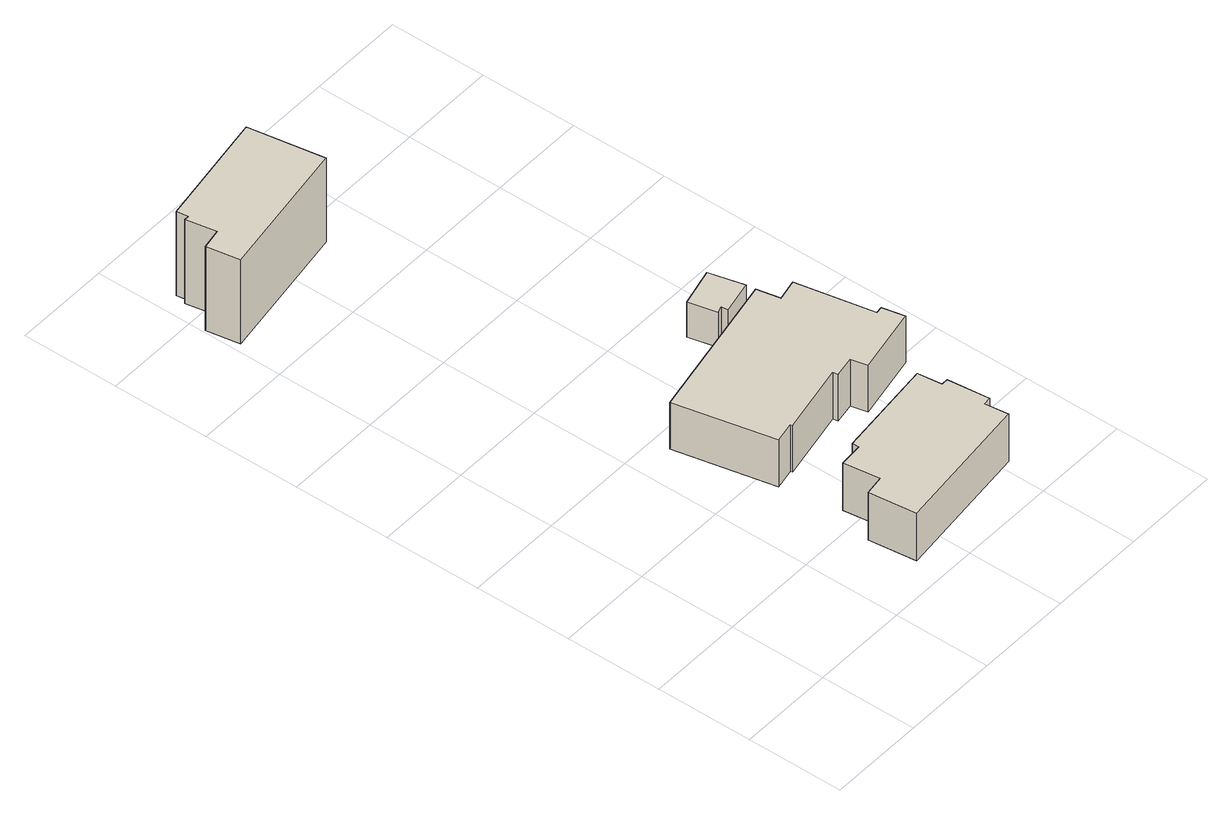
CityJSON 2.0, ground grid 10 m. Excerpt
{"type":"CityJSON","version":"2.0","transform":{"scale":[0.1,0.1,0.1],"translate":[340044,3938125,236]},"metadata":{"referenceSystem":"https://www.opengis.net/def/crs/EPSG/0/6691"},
"CityObjects":{
"building1":{"type":"Building","attributes":{"usage":"411","measuredHeight":7,"storeysAboveGround":1,"BuildingIDAttribute.prefecture":"14","BuildingIDAttribute.city":"14151","BuildingDetailAttribute.totalFloorArea":104.6,"BuildingDetailAttribute.buildingFootprintArea":104.6,"BuildingDetailAttribute.buildingStructureType":"601","BuildingDetailAttribute.buildingStructureOrgType":"1","BuildingDetailAttribute.orgUsage":"10","BuildingDetailAttribute.surveyYear":2015,"BuildingLandSlideRiskAttribute.description":"1","BuildingLandSlideRiskAttribute.areaType":"1"},"geometry":[{"type":"Solid","lod":"1","boundaries":[[[[0,1,2,3,4,5,6,7,8,9,10,11]],[[10,12,13,11]],[[9,14,12,10]],[[8,15,14,9]],[[7,16,15,8]],[[6,17,16,7]],[[5,18,17,6]],[[4,19,18,5]],[[3,20,19,4]],[[2,21,20,3]],[[1,22,21,2]],[[0,23,22,1]],[[11,13,23,0]],[[12,14,15,16,17,18,19,20,21,22,23,13]]]]}]},
"building2":{"type":"Building","attributes":{"usage":"411","measuredHeight":7,"storeysAboveGround":1,"BuildingIDAttribute.prefecture":"14","BuildingIDAttribute.city":"14151","BuildingDetailAttribute.totalFloorArea":163.66,"BuildingDetailAttribute.buildingFootprintArea":163.66,"BuildingDetailAttribute.buildingStructureType":"601","BuildingDetailAttribute.buildingStructureOrgType":"1","BuildingDetailAttribute.orgUsage":"10","BuildingDetailAttribute.surveyYear":2015,"BuildingLandSlideRiskAttribute.description":"1","BuildingLandSlideRiskAttribute.areaType":"1"},"geometry":[{"type":"Solid","lod":"1","boundaries":[[[[24,25,26,27,28,29,30,31,32,33,34,35,36,37]],[[36,38,39,37]],[[35,40,38,36]],[[34,41,40,35]],[[33,42,41,34]],[[32,43,42,33]],[[31,44,43,32]],[[30,45,44,31]],[[29,46,45,30]],[[28,47,46,29]],[[27,48,47,28]],[[26,49,48,27]],[[25,50,49,26]],[[24,51,50,25]],[[37,39,51,24]],[[38,40,41,42,43,44,45,46,47,48,49,50,51,39]]]]}]},
"building3":{"type":"Building","attributes":{"usage":"411","measuredHeight":11.3,"storeysAboveGround":2,"BuildingIDAttribute.prefecture":"14","BuildingIDAttribute.city":"14151","BuildingDetailAttribute.totalFloorArea":178.32,"BuildingDetailAttribute.buildingFootprintArea":89.16,"BuildingDetailAttribute.buildingStructureType":"601","BuildingDetailAttribute.buildingStructureOrgType":"1","BuildingDetailAttribute.orgUsage":"10","BuildingDetailAttribute.surveyYear":2015,"BuildingLandSlideRiskAttribute.description":"1","BuildingLandSlideRiskAttribute.areaType":"1"},"geometry":[{"type":"Solid","lod":"1","boundaries":[[[[52,53,54,55,56,57,58,59]],[[58,60,61,59]],[[57,62,60,58]],[[56,63,62,57]],[[55,64,63,56]],[[54,65,64,55]],[[53,66,65,54]],[[52,67,66,53]],[[59,61,67,52]],[[60,62,63,64,65,66,67,61]]]]}]},
"building4":{"type":"Building","attributes":{"measuredHeight":8.7,"BuildingIDAttribute.prefecture":"14","BuildingIDAttribute.city":"14151","BuildingDetailAttribute.surveyYear":2015,"BuildingLandSlideRiskAttribute.description":"1","BuildingLandSlideRiskAttribute.areaType":"1"},"geometry":[{"type":"Solid","lod":"1","boundaries":[[[[68,69,70,71,72,73]],[[72,74,75,73]],[[71,76,74,72]],[[70,77,76,71]],[[69,78,77,70]],[[68,79,78,69]],[[73,75,79,68]],[[74,76,77,78,79,75]]]]}]}
},
"vertices":[
[127,53,43],[147,56,43],[142,93,43],[166,95,43],[166,102,43],[269,114,43],[272,89,43],[279,89,43],[284,46,43],[276,45,43],[279,21,43],[133,4,43],[279,21,99],[133,4,99],[276,45,99],[284,46,99],[279,89,99],[272,89,99],[269,114,99],[166,102,99],[166,95,99],[142,93,99],[147,56,99],[127,53,99],
[238,163,54],[217,159,54],[216,164,54],[143,149,54],[142,151,54],[121,147,54],[99,249,54],[255,281,54],[260,257,54],[282,262,54],[298,182,54],[305,183,54],[310,160,54],[242,146,54],[310,160,109],[242,146,109],[305,183,109],[298,182,109],[282,262,109],[260,257,109],[255,281,109],[99,249,109],[121,147,109],[142,151,109],[143,149,109],[216,164,109],[217,159,109],[238,163,109],
[3,684,5],[24,688,5],[18,719,5],[23,719,5],[21,731,5],[141,751,5],[154,673,5],[9,650,5],[154,673,104],[9,650,104],[141,751,104],[21,731,104],[23,719,104],[18,719,104],[24,688,104],[3,684,104],
[228,297,57],[221,295,57],[214,324,57],[254,334,57],[263,298,57],[229,290,57],[263,298,98],[229,290,98],[254,334,98],[214,324,98],[221,295,98],[228,297,98]
]}
